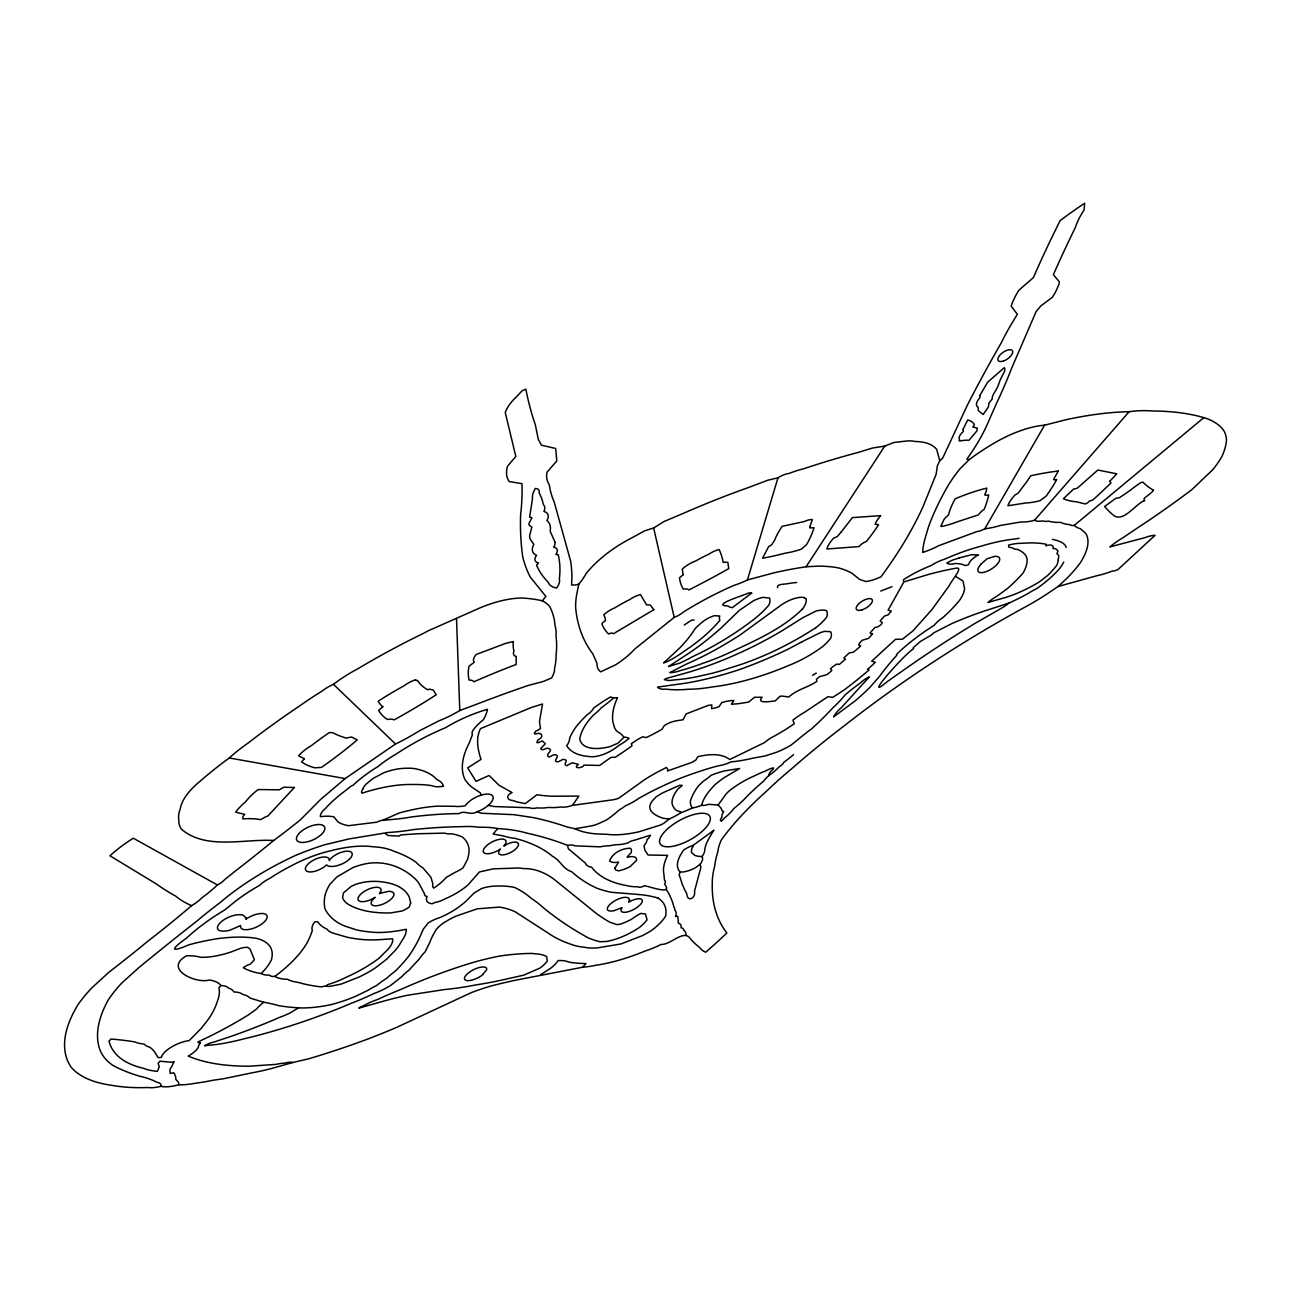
<?xml version="1.0" encoding="UTF-8"?>
<svg xmlns="http://www.w3.org/2000/svg" width="1291" height="1291" viewBox="0 0 1291 1291"><rect width="100%" height="100%" fill="white"/><g stroke="black" fill="none" stroke-linecap="round" stroke-linejoin="round"><path stroke-width="1.5" d="M903.41 580.772L903.571 579.627A64.066 26.465 -32 0 1 924.017 568.556L931.408 565.361A25.772 10.748 -32.3 0 1 944.738 559.148A134.28 54.077 -31.9 0 1 981.547 546.045A148.142 59.305 -31.9 0 1 1013.871 539.105L1019.18 538.315M488.256 805.39L494.324 806.552L529.31 807.763A17.541 7.375 -27.7 0 0 537.298 807.859A48.057 20.301 -28 0 0 548.659 807.408A58.692 24.755 -28.2 0 0 560.988 806.972A20.107 8.375 -28 0 0 572.478 805.358L613.015 799.791A37.149 15.363 -28.6 0 0 618.486 798.371L644.693 779.586A87.901 34.97 -28.9 0 1 656.909 772.373L666.43 767.467L667.754 769.307A11.877 4.857 -28.9 0 1 667.447 770.953L691.992 762.368L695.946 759.931A21.043 8.553 -29.4 0 1 698.011 756.623C708.339 754.331 720.765 752.766 729.786 759.495L764.466 742.615L768 739.824A18.623 7.423 -30 0 1 774.778 735.886L782.265 731.545A96.18 39.876 -30.1 0 0 791.916 725.348L794.272 723.735L792.916 720.055L796.16 717.667A48.784 19.3 -30.4 0 1 804.809 712.083L827.934 696.688L832.743 697.366L844.136 689.943A208.303 89.934 -30.5 0 0 856.917 680.099L869.085 669.964L867.52 669.206A35.083 14.33 -31.1 0 0 870.683 666.656L875.33 662.283L871.651 661.25L895.518 639.319L902.393 639.239L912.753 631.073L931.763 609.804L949.498 585.339C950.111 582.144 964.667 566.233 955.969 568.218A238.399 93.791 -30.7 0 0 928.987 574.285L903.845 581.951L888.063 610.272L891.339 611.079L887.934 615.065A7.181 2.969 -31.6 0 0 884.367 616.194L880.252 620.697A6.955 2.889 -31.6 0 0 881.156 621.842C885.061 622.359 877.154 628.314 875.072 627.313L870.134 632.864A6.923 2.856 -31.5 0 0 870.957 633.623L872.522 633.784L868.714 638.351L862.517 640.158L860.419 641.982L858.563 644.919L860.758 645.968L853.851 651.874A10.506 4.341 -31.2 0 1 851.463 652.584L849.349 652.843L843.911 657.861A6.229 2.566 -31.1 0 0 845.476 659.072L839.392 664.381L836.584 664.139L832.469 666.947L830.5 668.819L831.856 670.481L829.742 672.417A14.976 6.165 -30.8 0 1 826.434 674.822L819.575 676.613L816.445 679.292L816.864 681.374C808.037 687.522 797.79 688.942 788.753 697.011L782.023 696.075A11.264 4.631 -30.2 0 0 779.877 696.43M481.091 795.175L480.397 792.932L471.489 786.865A169.718 74.797 -28.8 0 1 465.002 779.554A130.246 57.207 -28.4 0 1 462.323 767.596L462.372 765.369A130.246 57.207 -28.4 0 1 464.76 753.428L465.664 750.878A130.246 57.207 -28.4 0 1 469.262 742.954L472.425 734.692A13.152 5.939 -27.3 0 1 473.975 728.915A52.076 23.303 -27.6 0 1 478.267 724.267L479.461 723.121A52.076 23.303 -27.6 0 1 483.318 719.7A60.161 27.644 -26.8 0 0 487.482 709.292C472.877 713.584 458.483 719.845 445.573 727.688A128.422 56.175 -26.8 0 0 395.756 754.364A60.596 27.079 -26.4 0 0 378.037 766.531A79.413 35.164 -26.3 0 0 353.04 785.267A8.892 4.002 -25.7 0 0 350.845 786.316L343.309 792.271A87.481 38.44 -26.1 0 0 325.397 808.521A15.928 7.101 -25.4 0 0 320.394 816.719L322.33 816.461A38.472 16.961 -25.1 0 1 333.901 816.929L337.903 821.834A64.534 28.789 -26.1 0 0 348.538 825.691L377.069 822.141A6.745 2.937 -25.9 0 1 382.604 820.334L399.161 813.023A66.309 28.321 -26 0 1 406.165 811.168L408.876 810.57A113.334 47.638 -25.9 0 1 438.198 806.133L454.771 806.31A30.758 13.346 -27 0 0 465.26 805.729A16.057 6.875 -27 0 1 483.124 794.627A16.057 6.875 -27 0 1 492.872 799.452A16.057 6.875 -27 0 1 477.234 811.652C471.005 816.106 464.26 809.812 459.096 813.604A340.162 133.247 -24.6 0 0 411.619 816.945A142.381 64.566 -27 0 1 394.191 819.285L382.604 820.334M892.016 586.679L880.72 591.052M747.424 579.949L777.957 477.799A16.396 7.762 -31.9 0 1 789.204 473.41A62.065 28.951 -31.7 0 1 803.228 468.907A510.155 207.06 -29.4 0 1 858.628 452.318L872.377 448.058L884.755 446.089L893.969 442.458L905.265 441.183A41.264 18.849 -32.9 0 1 915.206 441.506A77.605 35.164 -32.5 0 1 936.685 449.397L939.767 460.726L937.314 466.051L936.169 474.184L922.984 506.798A475.653 230.669 -28.3 0 1 880.995 576.77A32.485 14.04 -32 0 1 866.051 581.515L859.709 579.514L852.205 573.43A170.138 73.151 -29.9 0 0 838.295 567.879A180.191 77.137 -29.9 0 0 818.51 566.136L806.1 566.765A314.197 129.455 -29 0 0 774.051 572.801L747.424 579.949A48.816 22.463 -30.9 0 1 734.046 585.372A167.975 72.006 -30.1 0 0 707.823 597.943A188.744 80.332 -30.1 0 0 683.81 611.756A15.218 6.955 -29.9 0 1 674.209 617.372L634.656 649.131A51.721 23.722 -28.9 0 1 615.613 664.8L600.686 671.82A40.473 18.3 -29.3 0 1 597.071 663.574L592.876 653.924A392.174 178.949 -33.3 0 1 575.705 608.255A175.77 82.091 -31 0 1 576.835 593.812L578.771 584.21A71.731 35.212 -28.5 0 0 586.211 573.414A77.783 36.826 -29.8 0 1 632.348 537.589L644.693 530.811L653.649 527.987L664.01 521.532L683.988 513.076A455.239 189.051 -29.3 0 1 749.103 487.288L767.742 480.252L777.957 477.799M273.627 840.506C244.87 838.634 205.689 850.301 181.386 829.129A68.181 31.436 -24.3 0 1 178.771 819.333A58.402 26.998 -24.2 0 1 180.175 809.247A63.356 29.386 -24.3 0 1 199.798 781.507A244.628 108.315 -25.7 0 1 229.249 757.978A113.576 52.528 -25.1 0 1 248.873 742.486A440.828 185.258 -27.1 0 1 299.673 705.919A189.438 86.513 -26.2 0 1 321.459 691.476A29.854 14.395 -25.7 0 1 333.433 684.311A86.126 40.86 -26.2 0 1 357.785 668.819A366.563 158.26 -27.1 0 1 423.997 633.106A30.936 15.024 -27.1 0 1 433.389 628.523L480.107 607.835A75.83 36.213 -27.7 0 1 521.516 597.991A171.687 80.236 -26.8 0 1 542.301 600.799A85.416 40.779 -27.6 0 1 549.563 606.35A195.183 93.13 -26.2 0 1 555.001 625.409A105.83 50.123 -27.3 0 1 556.001 636.285A259.217 122.5 -25.4 0 1 556.082 654.973A170.864 79.945 -26.4 0 1 554.565 668.399A37.358 17.203 -27.9 0 1 551.547 677.969L543.221 681.487L528.116 685.489A582.806 219.599 -26.5 0 0 478.348 703.579L459.774 710.534A66.567 31.387 -26.9 0 1 438.795 720.911L419.527 730.754A125.179 60.08 -26.1 0 1 395.514 744.003L345.149 778.57L320.329 799.726L300.561 819.656A471.893 237.286 -21.1 0 1 273.627 840.506A1393.263 781.442 -10.5 0 1 236.447 870.166L224.812 879.494A15.202 6.665 -24 0 1 217.388 884.964A99.617 44.362 -23.2 0 1 201.912 897.794A28.967 12.636 -23.6 0 1 191.552 905.669A937.218 473.587 -14.9 0 1 147.997 941.058A1750.612 898.73 -6.9 0 1 109.025 972.139L91.758 987.954A174.382 70.376 -24.2 0 0 78.315 1004.156A231.024 92.952 -24.8 0 0 70.924 1066.915A194.763 78.331 -24.4 0 0 111.542 1085.279A217.162 87.61 -24.6 0 0 142.962 1087.651L147.916 1087.538A28.192 10.748 -23.7 0 0 160.891 1086.344A31.032 11.813 -23.9 0 0 178.787 1084.73L178.578 1082.391L175.802 1079.324A64.776 24.481 -23.2 0 0 173.656 1072.773L170.122 1073.466L169.896 1069.561A24.126 9.198 -23.9 0 1 171.477 1067.06L174.124 1061.589A6.084 2.34 -23.7 0 1 171.929 1062.267L160.019 1061.218L158.115 1063.268L159.277 1066.882L157.421 1071.352A93.388 36.632 -24.1 0 1 143.753 1068.367A181.66 72.909 -24.7 0 1 109.025 1041.192L110.961 1039.029A405.39 144.495 -21.1 0 1 134.926 1041.934A57.982 23.141 -23.7 0 0 144.108 1044.064A41.022 16.202 -23.8 0 0 149.853 1047.227A130.762 50.107 -22.5 0 1 156.243 1054.586L157.857 1057.361A5.551 2.146 -23.6 0 0 159.164 1057.603L161.423 1057.313A20.366 7.875 -23.8 0 1 189.18 1040.594L201.525 1028.072L208.787 1018.696A152.935 61.242 -22.7 0 0 217.34 1001.364A99.859 40.021 -23.2 0 0 218.937 987.712L220.955 985.533A24.481 9.812 -24 0 1 228.41 988.083A33.05 13.184 -24 0 1 233.816 991.988A28.822 11.441 -24.1 0 1 242.514 994.344A51.769 20.382 -24 0 1 250.147 998.104L263.703 1002.252A265.091 97.922 -22.9 0 1 278.969 1005.721A325.058 136.136 -27.2 0 0 298.528 1007.851A108.589 43.232 -25.6 0 0 331.077 1004.624A77.444 30.548 -25.5 0 0 355.961 996.152L368.677 989.939A19.075 7.294 -25.7 0 1 376.504 985.598A57.627 21.834 -26 0 1 387.01 978.013A41.167 15.734 -26.1 0 1 394.675 971.655A140.09 55.9 -24.9 0 0 409.263 955.437A256.021 103.361 -23.9 0 0 419.059 938.767L423.351 929.133L428.192 922.936A19.3 7.633 -26.3 0 1 439.811 917.594A41.699 16.831 -26.4 0 0 456.401 908.703A49.607 20.075 -26.4 0 0 465.809 901.36L474.12 893.001L481.672 888.498A28.305 11.248 -26.8 0 1 491.387 886.368A106.911 41.586 -26.3 0 1 514.657 887.482A310.163 117.449 -24.6 0 1 531.15 898.31A426.837 157.631 -23.9 0 1 542.688 907.153A2052.432 728.237 -42.1 0 0 588.567 938.024A238.835 90.564 -29.7 0 0 600.137 941.752L606.576 941.462A37.713 13.927 -28 0 0 640.126 926.954A34.776 12.813 -28 0 0 647.065 919.805L645.468 913.996L640.788 913.415A27.111 9.908 -28.2 0 0 631.347 919.402A34.357 12.829 -28.1 0 1 620.81 924.001L619.68 924.243A16.283 6.035 -28.1 0 1 616.84 924.582L609.917 922.258A668.577 256.522 -33.7 0 1 591.714 909.735L555.792 880.672C546.658 873.265 535.281 868.246 523.371 868.601A43.781 17.428 -26.9 0 0 513.398 868.214L493.404 868.827L479.364 871.99L468.068 884.868A38.327 15.653 -26.5 0 1 445.282 898.746A15.492 6.277 -26.4 0 1 434.647 902.603L432.211 903.732A21.834 8.843 -26.5 0 1 427.143 896.374A9.44 3.841 -26.4 0 1 424.529 893.905L419.478 884.303A128.567 52.463 -25 0 0 413.733 877.622C400.275 865.277 380.635 859.758 362.836 864.454A36.309 15.266 -25.6 0 0 352.943 867.568L336.806 876.976L329.883 884.351A83.044 34.712 -26.1 0 0 324.832 896.228A143.591 59.822 -26.7 0 0 324.961 908.735A169.04 70.827 -26.9 0 0 344.729 926.067L356.703 929.94A213.386 90.16 -27.3 0 0 376.084 932.441A108.46 44.765 -26.5 0 0 406.181 929.262A46.605 18.59 -25.6 0 1 402.453 939.913L399.597 944.625A84.528 33.792 -25.2 0 1 394.965 950.709L386.542 959.261L375.907 967.508A50.026 19.833 -25.5 0 1 358.979 977.061L341.292 984.049L330.141 986.356A21.318 8.375 -25.4 0 1 326.139 986.13A13.41 5.229 -25.1 0 0 321.233 986.889A271.142 112.769 -27.2 0 1 298.043 982.354A69.988 28.144 -25.4 0 1 287.554 979.304A52.205 21.059 -25.1 0 1 274.822 976.416A11.909 4.777 -24.7 0 1 269.625 975.157A28.805 11.651 -24.8 0 1 261.137 973.543A123.629 51.253 -25.4 0 1 243.321 967.75A9.102 3.695 -24.4 0 1 250.357 964.135L254.424 959.729L249.986 948.966L247.549 947.239L244.564 947.481A16.654 6.842 -24.3 0 0 240.61 948.32L230.928 952.016A57.062 24.045 -24.2 0 1 215.565 956.034A63.291 26.724 -24.3 0 1 200.686 957.309A58.886 24.109 -23.4 0 0 186.566 955.792C163.021 968.766 195.619 983.984 209.352 980.014A54.287 21.786 -23.6 0 1 220.955 985.533M567.54 845.395L568.314 848.687L585.452 863.179A29.935 11.78 -28.2 0 0 591.536 867.149A227.926 89.676 -30 0 0 626.555 885.561A76.863 29.532 -28.8 0 0 637.98 886.756A6.568 2.485 -28.3 0 0 643.822 886.11C643.208 883.706 674.725 897.148 664.591 884.174A12.152 4.551 -28.4 0 0 664.494 880.284L663.881 874.104A105.313 39.601 -29.4 0 1 667.576 855.368L648.034 855.013L644.855 850.091L643.999 845.589A15.702 6.148 -28.3 0 0 646.952 839.731A11.926 4.68 -28.4 0 0 650.406 835.18L634.381 840.247A6.665 2.614 -28.3 0 0 627.781 842.991A35.745 14.217 -28.5 0 1 619.341 844.621A33.695 13.184 -28 0 0 609.998 845.702A45.782 17.896 -27.8 0 0 600.105 846.831L574.979 845.863A16.46 6.584 -27.7 0 0 567.54 845.395A685.505 245.468 -22.7 0 0 526.97 833.147A231.686 91.645 -25.5 0 0 497.761 828.564A111.478 45.572 -26.2 0 0 479.574 827.305A115.835 47.573 -26 0 0 460.79 826.692A446.589 168.217 -24.1 0 0 413.62 829.58A204.22 93.355 -27.4 0 1 388.075 832.501L348.893 838.956L324.993 844.685A138.105 57.482 -25.1 0 0 295.494 855.465A154.484 63.969 -25.2 0 0 220.035 902.651A287.377 114.157 -25.8 0 0 197.2 920.822A1292.178 382.071 -29.6 0 0 138.686 967.782L121.806 983A150.579 60.806 -24.3 0 0 108.041 1000.299A231.024 92.807 -25.1 0 0 99.73 1049.244A184.742 74.055 -24.6 0 0 113.463 1065.72A412.797 171.784 -26.6 0 0 140.429 1076.42A187.227 68.649 -22.3 0 1 153.548 1080.615L157.244 1082.391A16.735 6.326 -23.5 0 1 160.891 1086.344M1063.752 562.021L1063.671 562.182A55.126 22.044 -32.8 0 1 1059.491 568.702A59.16 23.722 -32.9 0 1 1036.318 588.874A22.334 8.714 -32.7 0 0 1028.33 593.344A107.847 43.959 -33.1 0 1 1008.804 603.107A20.946 8.327 -32.5 0 1 1001.574 608.174L975.205 623.279A431.42 147.158 -31.6 0 0 908.816 666.446L887.498 681.47C860.726 703.934 903.345 655.134 913.512 648.744L913.286 647.63L920.531 641.385L931.408 634.962A11.78 4.712 -31.9 0 1 934.119 632.655L951.935 623.537A189.406 71.425 -31.3 0 1 991.117 608.868L1008.804 603.107M572.478 805.358L578.852 796.095L551.854 796.224A308.597 137.814 -30.5 0 1 536.846 794.804L525.34 803.583L517.965 802.163A111.187 47.912 -28.5 0 1 513.06 800.533C506.524 800.323 505.701 795.175 512.107 792.577L499.004 785.218L489.095 775.471L476.056 781.362L467.681 767.887L481.027 759.382C477.767 749.764 475.524 737.984 480.559 728.608L531.117 707.565L542.527 704.015L539.46 721.685L540.542 728.511A8.036 3.566 -27.9 0 1 537.088 730.561L535.846 731.061C531.198 736.935 538.654 731.545 541.171 734.176A11.716 5.164 -27.8 0 1 541.139 737.79L537.589 740.372L536.927 742.664A5.471 2.404 -27.9 0 0 538.799 742.47L542.285 740.937L545.351 743.681L540.719 748.506A10.312 4.502 -28 0 0 542.64 749.813L547.271 748.167C556.066 749.861 543.333 754.557 549.159 757.091L553.758 754.735C562.876 754.783 550.402 762.061 558.325 761.771L562.892 759.415C570.654 759.431 561.52 764.53 566.975 765.741A7.94 3.373 -28.1 0 1 569.621 764.03L572.51 762.82L578.449 764.369C572.01 768.5 582.273 768.855 584 765.111L599.605 765.434L610.869 757.462A12.926 5.438 -28.4 0 1 613.112 757.236L615 757.414A148.449 65.922 -28.2 0 0 632.057 745.762L631.315 743.745L638.174 739.146L642.66 736.806L646.145 737.581L648.147 736.628A84.044 36.584 -29.1 0 0 654.15 733.611L662.025 729.27L664.3 725.639C670.562 721.379 675.919 720.846 681.938 719.942A2.969 1.243 -29.3 0 1 682.971 719.862L686.199 713.891L708.291 705.37L711.841 704.934L711.567 708.743L716.118 707.694L719.039 706.629L721.879 702.465L726.672 701.303A37.439 15.557 -29.6 0 1 732.497 700.561L733.837 700.513L731.464 704.192A107.944 46.153 -30.8 0 0 739.84 703.498L748.748 702.062L754.315 697.334L762.158 697.205C755.622 704.305 771.437 701.11 775.052 701.029L779.877 696.43M1044.58 425.175A79.413 34.163 -33.6 0 0 989.664 445.798A115.69 49.155 -33.5 0 0 969.202 459.628L959.762 469.069A123.21 52.366 -34 0 0 953.823 476.879L952.032 479.461A123.21 52.366 -34 0 0 945.835 489.547A354.186 141.397 -35.3 0 0 928.536 526.776L924.824 539.348A156.969 65.341 -33.8 0 0 922.71 552.435A51.979 22.463 -32.8 0 0 938.654 545.706L976.997 531.553A13.814 5.826 -33.1 0 0 984.791 528.81L1044.58 425.175L1066.963 419.494A350.474 140.412 -31.8 0 1 1129.125 411.7A149.966 61.548 -33.6 0 1 1151.814 410.99A412.055 162.279 -31.4 0 1 1203.858 417.639A181.87 72.764 -33.5 0 1 1221.06 427.337A103.296 41.167 -34.2 0 1 1226.45 440.328A110.332 44.104 -34.2 0 1 1222.077 456.143A72.974 28.935 -34.5 0 1 1212.491 469.989L1191.996 489.515A455.594 205.834 -35.1 0 1 1136.193 528.81L1123.057 537.653A40.731 15.621 -33.6 0 0 1109.873 546.916L1144.827 537.685A27.837 10.618 -33.7 0 1 1155.058 535.297L1118.119 569.428A8.23 3.147 -33.5 0 1 1112.535 570.977A70.376 27.385 -33.8 0 1 1096.93 575.705L1058.136 586.485L1045.242 595.151A137.959 56.32 -33.1 0 1 1027.426 605.802A452.415 151.838 -31.5 0 0 844.992 725.219A408.472 138.992 -31.3 0 0 792.496 768.032A227.49 81.898 -30.7 0 0 765.789 791.883A216.097 77.847 -30.5 0 0 721.314 839.973A110.961 41.231 -30 0 0 717.828 851.866A254.311 92.032 -31 0 0 714.665 866.293A262.444 94.162 -31 0 0 712.277 883.464A546.803 189.18 -33.1 0 0 726.865 932.973A371.84 142.898 -26.7 0 1 705.709 952.209A78.977 27.579 -29.2 0 1 699.964 947.82A487.03 172.042 -32.4 0 1 690.507 938.864C683.988 928.503 670.562 945.27 661.137 944.383A39.004 14.088 -28.3 0 1 645.242 950.967A114.754 42.571 -28.3 0 1 596.232 965.184A86.836 32.049 -28.1 0 1 582.58 967.249L515.561 980.208A302.804 101.376 -25.8 0 0 491.629 985.84A107.815 38.391 -26.4 0 0 471.28 992.634L396.418 1027.491A370.759 155.566 -25.8 0 1 365.724 1039.82A452.576 195.296 -26 0 1 308.694 1058.798L292.831 1062.509A14.782 5.454 -24.8 0 0 284.246 1063.219A24.626 9.085 -24.7 0 0 276.129 1064.365L249.792 1066.172A284.262 114.867 -26.2 0 1 188.26 1056.086A20.366 7.875 -23.8 0 0 198.491 1046.904A16.589 6.407 -24.1 0 1 200.476 1042.725A5.035 1.953 -24 0 1 197.959 1041.918A199.427 82.656 -23.4 0 0 249.115 1014.419L256.683 1008.9A33.001 12.862 -24.8 0 1 263.703 1002.252M680.196 871.958L679.131 874.83L680.454 878.445A458.515 166.813 -32.5 0 0 686.78 893.695C687.199 902.829 696.075 898.246 694.526 891.145L700.916 867.31L700.174 864.163A21.495 8.101 -28.7 0 0 701.965 856.578A25.917 9.812 -28.7 0 0 704.692 849.43L706.112 844.104A167.588 61.887 -30.3 0 1 713.939 830.178L693.154 845.363A13.023 4.954 -28.8 0 0 683.697 850.075A61.403 23.125 -29.2 0 0 680.196 871.958A17.864 6.729 -28.8 0 0 694.542 868.197A19.946 7.52 -28.8 0 0 700.174 864.163M806.1 566.765L884.755 446.089M477.234 811.652L481.043 813.217L514.351 814.702L534.377 817.8A678.63 245.58 -22.8 0 1 566.894 826.95L575.06 828.757A142.058 58.563 -29.2 0 0 595.813 833.857L607.319 834.357A99.197 40.311 -29 0 0 639.11 831.743L660.298 825.094A12.652 5.003 -28.7 0 0 663.606 823.384L669.706 818.704A23.851 9.473 -28.8 0 0 680.664 812.781A40.731 16.25 -29 0 0 692.283 807.956A25.029 9.908 -29.2 0 0 701.642 805.326A13.426 5.277 -29.2 0 0 708.678 804.325L718.119 805.003L726.075 794.046A35.147 13.636 -29.6 0 1 728.802 791.254A45.201 17.461 -29.5 0 1 755.429 775.423A35.47 13.749 -29.6 0 1 765.095 771.211A15.589 6.068 -29.8 0 1 773.357 767.822L773.374 768.952A12.039 4.696 -29.9 0 0 768.823 775.568A23.658 9.15 -29.9 0 0 763.594 781.136A139.848 52.027 -30.2 0 0 745.569 797.87A54.98 21.608 -29.2 0 1 733.933 808.456A34.696 13.491 -29.1 0 1 725.235 817.364L721.443 820.995M1058.136 586.485L1067.544 577.69A94.63 38.036 -32.8 0 0 1080.034 563.183A82.382 32.937 -32.8 0 0 1085.666 533.344L1080.551 528.745A59.015 23.69 -34.1 0 1 1074.241 525.389A11.151 4.502 -33.7 0 1 1070.255 524.727A88.433 35.97 -34.4 0 1 1060.46 522.355A80.752 33.146 -34.3 0 1 1048.808 521.177A26.046 10.699 -33.7 0 1 1042.644 520.902A24.642 10.15 -33.6 0 1 1034.494 520.289A46.202 19.236 -33.7 0 1 1021.133 521.935L1000.525 525.437A83.85 35.761 -33.8 0 1 984.791 528.81M542.301 600.799L545.915 596.474L530.294 577.093A343.551 167.346 -33 0 1 522.742 556.824A745.536 341.227 -37 0 1 520.58 515.351A656.28 347.521 -19.8 0 0 521.967 483.641L509.267 481.591A49.671 26.11 -29.6 0 1 507.557 466.164L515.819 456.465L505.249 412.474L506.056 410.506A38.617 20.963 -29.8 0 1 516.529 396.74L521.645 391.27A7.052 3.873 -29.8 0 1 523.517 390.076L525.84 389.124A925.437 446.944 -40.9 0 0 535.41 425.062L538.234 439.198L541.429 445.169L555.711 448.493L556.792 460.887L546.932 472.312A52.043 26.933 -30.1 0 0 549.256 484.641A233.526 118.175 -32.5 0 0 554.226 502.102L570.509 560.665A350.523 173.284 -24.6 0 1 571.865 578.788L571.59 585.017A18.252 8.843 -29.2 0 0 578.771 584.21M1034.494 520.289L1129.125 411.7M582.58 967.249L585.904 963.57A236.769 89.902 -29.3 0 1 568.702 962.102A44.959 16.315 -27.1 0 0 557.97 960.601A21.35 7.859 -27.2 0 1 549.998 968.718L540.639 974.608M497.761 828.564L493.114 834.018L504.087 836.084A106.782 44.991 -28.2 0 0 514.98 838.359A327.317 126.808 -24.7 0 1 552.451 856.256C560.423 860.193 562.537 868.811 571.816 871.796A484.448 193.311 -32.3 0 0 596.458 888.03A291.976 115.803 -30.5 0 0 611.272 892.275L638.755 894.518M623.876 737.258A77.573 33.033 -27.9 0 0 617.631 731.755A50.075 21.576 -29.2 0 1 614.322 726.994L612.999 722.363A120.999 52.076 -30 0 1 617.485 697.624A18.784 8.311 -29 0 1 610.546 696.898A97.245 41.49 -28.9 0 0 593.618 708.033A13.717 6.068 -28.4 0 1 587.018 714.891A90.66 38.811 -29 0 0 575.286 727.85A93.307 40.005 -29.1 0 0 569.589 738.291A25.675 11.183 -27.9 0 1 566.717 745.714A87.175 37.826 -29.1 0 0 580.208 755.009L581.951 755.461A87.175 37.826 -29.1 0 0 589.713 756.558A23.367 10.005 -28.5 0 0 618.744 745.472A26.95 11.554 -28.6 0 0 629.04 738.355L628.039 737.839A19.236 8.166 -28.6 0 0 623.876 737.258L618.163 743.067L610.046 746.618A48.8 21.108 -28.8 0 1 579.788 738.839A69.94 30.096 -29 0 1 585.598 724.832A62.307 26.853 -28.9 0 1 593.392 715.117A33.098 14.685 -28.4 0 0 601.267 707.791A97.454 44.249 -28.3 0 0 613.822 697.769M694.203 620.1L692.089 619.97A44.717 19.849 -30 0 0 684.327 625.005L684.278 625.038M326.139 986.13L327.801 984.565A45.976 18.268 -25.3 0 0 346.698 977.029A70.892 28.434 -25.3 0 0 379.328 957.97L384.702 952.532A31.597 12.555 -25.6 0 0 392.609 938.799L382.12 939.509A149.756 62.242 -26.7 0 1 364.175 939.67A213.402 89.918 -27.2 0 1 346.972 937.169L332.836 933.054A46.395 19.058 -25.7 0 1 327.059 929.181A96.841 40.247 -26.1 0 1 317.683 921.758L314.697 921.855A27.176 11.167 -25.3 0 0 312.341 930.343A171.251 70.892 -23.4 0 1 306.984 942.898A108.299 44.604 -24 0 1 274.822 976.416M793.497 754.686L793.255 754.896A122.58 49.978 -29.6 0 1 783.669 762.481A6.471 2.534 -29.9 0 1 779.312 766.66A32.243 12.716 -29.7 0 1 768.823 775.568M1074.241 525.389L1203.858 417.639M298.528 1007.851L289.846 1013.048A41.134 16.137 -24.8 0 1 282.1 1016.42L279.873 1017.243A289.733 123.678 -24.3 0 1 226.829 1037.786L213.741 1042.127A11.797 4.535 -24.1 0 0 204.575 1045.758L217.776 1044.306A142.058 57.224 -24.7 0 0 243.111 1039.061A325.59 139.38 -25.3 0 0 351.539 1003.204A134.603 53.932 -25.5 0 0 374.035 993.521A35.18 13.62 -25.7 0 0 390.866 985.259L402.017 976.464A28.983 11.07 -26.2 0 1 408.698 970.412L419.236 959.052A39.069 15.056 -26.5 0 1 425.207 951.774L429.806 942.398A133.651 51.624 -27.4 0 1 436.439 929.246A28.58 11.216 -26.6 0 1 443.297 923.065L449.736 919.24A35.777 13.991 -26.5 0 1 455.965 916.174L477.17 908.832L499.456 907.089A156.405 59.515 -25.8 0 1 515.093 911.753L548.53 933.312A375.52 145.286 -30.7 0 0 570.606 944.157A134.103 50.51 -28.6 0 0 584.161 947.207A79.655 29.645 -28.2 0 0 597.362 947.901L620.987 943.947L642.482 935.604A40.037 14.701 -28.1 0 0 651.455 930.488A40.037 14.685 -28.1 0 0 665.623 916.061A108.767 39.94 -27.5 0 0 658.087 898.133M939.767 460.726L940.655 460.032A9.634 4.341 -33.3 0 0 942.737 457.982L967.249 405.406A1467.673 460.871 -39.9 0 1 1001.332 342.696A290.362 124.937 -36.8 0 1 1010.772 325.122L1017.356 314.31L1011.176 306.112A82.14 38.101 -36.1 0 1 1018.857 290.249L1033.413 277.565A1317.014 445.105 -41.2 0 1 1060.105 220.696A188.115 85.384 -36.2 0 1 1084.682 203.268L1084.117 209.836A79.09 37.036 -37.3 0 0 1075.242 227.732A1345.884 448.219 -41.3 0 0 1053.375 274.725L1059.298 281.728A16.008 7.52 -35.8 0 1 1058.023 286.295A55.916 26.53 -35.5 0 1 1052.197 297.463L1040.788 305.951L1036.124 311.567L1011.66 368.193A849.849 460.419 -25.5 0 1 995.91 404.68L986.937 425.11A205.963 96.986 -32.3 0 1 968.557 456.691L966.798 459.16L969.202 459.628M816.267 673.095L812.491 675.322M575.06 828.757L592.311 825.74A30.338 12.377 -28.2 0 0 597.927 823.9L606.286 820.108A58.047 23.9 -28 0 0 619.196 809.909A13.62 5.535 -28.4 0 0 625.054 806.02A32.646 13.378 -28.5 0 0 638.835 798.338L648.824 792.835A165.216 63.178 -28.6 0 1 680.89 778.053A200.573 75.862 -28.5 0 1 711.083 767.774L718.732 765.708A23.561 9.521 -29.6 0 0 731.077 761.868A129.278 53.318 -30.5 0 0 752.927 758.156L765.095 755.961L776.456 752.282A48.542 19.51 -30.1 0 0 782.394 749.732L786.639 747.602A40.392 16.186 -30.1 0 0 791.383 744.875L804.842 733.917A7.94 3.147 -30.3 0 0 807.295 731.965L811.119 729.286A211.805 89.725 -29.4 0 0 832.824 707.871A73.248 29.887 -30.4 0 0 844.895 695.091A103.038 39.843 -31.1 0 1 860.694 682.713A12.587 5.035 -31.1 0 1 869.279 676.936L841.442 707.581A23.916 9.424 -30.8 0 0 833.647 716.876L854.836 701.126A124.436 51.43 -30.5 0 0 870.086 687.135L879.542 676.306A194.828 73.797 -32.3 0 1 896.842 655.199L896.47 654.392A100.069 38.972 -31.8 0 1 934.151 625.36A18.897 7.585 -32 0 1 942.882 617.582A92.71 38.617 -31.8 0 0 959.536 600.363A45.33 18.59 -32 0 0 964.587 588.567L962.989 580.998L955.647 576.464M292.831 1062.509L272.127 1068.335A143.495 55.916 -25 0 1 252.213 1072.789L222.213 1079.002A99.052 35.906 -23.9 0 0 204.849 1081.874L188.873 1084.262A47.848 18.252 -24.1 0 1 178.787 1084.73M796.692 582.531L796.386 582.548A63.178 27.595 -30.6 0 0 787.316 583.742C784.783 584.323 775.649 583.984 777.666 587.631M701.965 856.578L698.173 856.272A47.105 17.896 -29.2 0 1 694.671 855.255L691.33 852.35L691.847 848.3A13.2 5.019 -28.9 0 1 693.202 846.412L693.154 845.363M229.249 757.978L345.149 778.57M1052.375 539.364L1053.537 539.59A118.917 47.477 -32.2 0 1 1061.831 542.494A55.126 22.044 -32.8 0 1 1065.93 546.658L1066.205 547.384M217.388 884.964L133.263 838.182A99.746 44.572 -23.6 0 0 109.961 855.804L156.098 883.786A692.589 330.803 -31 0 0 175.899 896.261A212.063 95.308 -25.7 0 0 191.552 905.669M333.433 684.311L395.514 744.003M718.119 805.003L721.346 808.44A20.462 7.94 -29.4 0 0 723.67 811.587A23.706 9.118 -29.4 0 0 721.863 817.51A6.1 2.34 -29.2 0 0 721.443 820.995M385.428 833.696L387.994 835.503L398.984 836.084L401.001 834.89L417.897 833.744L444.604 833.147A29.338 12.507 -26.9 0 0 451.818 833.825A111.316 46.008 -25.8 0 1 462.226 836.907A97.68 40.634 -25.8 0 1 469.101 849.704A123.016 51.285 -25.6 0 1 467.423 859.58L463.082 867.81A16.38 6.762 -26.6 0 1 455.836 871.958L446.17 877.46A37.407 15.444 -26.2 0 1 433.808 888.095A16.428 6.713 -26.5 0 1 432.937 884.045L430.904 877.235L422.98 867.939A135.781 57.417 -27.6 0 1 416.138 862.323A279.792 112.817 -23.7 0 0 394.078 851.318A107.411 44.895 -25.1 0 0 373.164 846.783A90.967 38.262 -25.1 0 0 332.061 850.446A73.345 31.049 -25.1 0 0 291.25 865.858A98.632 41.393 -25.1 0 0 269.577 878.509A19.397 8.327 -24.7 0 0 259.636 885.352A97.035 40.554 -24.9 0 0 234.897 901.699L224.618 910.026A123.855 50.93 -24.7 0 0 186.566 938.057C171.17 949.127 169.153 953.242 189.148 944.722A146.351 58.482 -23.6 0 1 218.244 938.557A136.394 54.722 -23.6 0 1 256.054 938.25A79.606 32.436 -23.9 0 1 271.288 960.149A67.552 27.579 -24 0 1 261.137 973.543M653.649 527.987L674.209 617.372M680.664 812.781L680.567 811.684A35.406 14.04 -29.2 0 1 673.805 807.424A46.315 18.397 -29.3 0 1 678.162 788.736A11.926 4.809 -28.9 0 0 682.164 785.331L679.712 785.283L662.364 792.997L656.054 796.886L652.423 800.807A23.286 9.311 -28.9 0 0 650.599 803.841C646.872 811.49 656.635 816.009 662.348 818.01A42.425 16.864 -29.1 0 0 669.706 818.704M456.514 618.534L459.774 710.534M685.989 934.732A36.1 12.845 -28.2 0 0 683.762 930.182A17.09 6.1 -28.3 0 0 681.019 927.713A21.382 7.665 -28.3 0 0 678.42 923.243L677.775 916.368L675.58 916.432A32.097 11.684 -28.2 0 0 674.806 910.155A27.143 9.908 -28.2 0 0 673.934 907.234A399.694 145.625 -25.1 0 0 666.269 889.531M692.283 807.956A61.419 24.174 -29.6 0 1 690.362 801.275A78.622 30.79 -29.7 0 1 698.399 785.929L703.385 781.136A25.949 10.473 -29.2 0 0 711.276 775.149L716.763 773.196A73.652 28.773 -29.1 0 1 724.493 770.905L739.614 768.5L724.283 777.585A45.556 17.816 -29.5 0 0 715.521 784.218A59.483 23.19 -29.6 0 0 701.642 805.326M638.738 894.518A207.238 74.62 -26.8 0 1 658.12 898.133M516.174 656.506L516.174 664.478A358.963 148.175 -27.2 0 0 473.91 681.793A12.135 5.68 -27.2 0 0 469.182 680.067A104.264 48.816 -28.6 0 1 469.004 666.221L474.233 662.267A13.846 6.568 -27.6 0 1 476.266 654.456L506.056 643.241L513.35 641.562A91.629 43.071 -29.1 0 0 513.947 651.051A13.007 6.116 -28.1 0 0 516.174 656.506M555.098 542.365L554.856 544.608A13.652 6.81 -28.9 0 1 553.678 547.126A12.313 6.116 -28.9 0 1 555.905 554.501L558.245 554.807A225.312 111.897 -26.1 0 1 559.358 578.884A21.818 10.618 -28.6 0 1 556.55 588.05A33.179 16.154 -29.2 0 1 548.013 581.951A210.207 103.248 -31.4 0 1 536.572 565.2L538.541 562.908A12.313 6.116 -28.9 0 1 536.54 555.243A21.705 10.844 -29 0 1 533.845 544.253L530.294 539.38A51.479 25.885 -29.5 0 1 529.6 535.765L531.86 527.115L529.262 525.243A10.941 5.567 -29 0 1 528.907 523.597L531.957 517.675L529.6 517.191L532.489 498.649A30.677 15.782 -29.5 0 1 535.329 488.45A9.908 5.132 -29.1 0 1 539.138 492.839A145.367 74.926 -27.1 0 1 543.301 504.539A16.654 8.521 -28.9 0 1 543.947 511.494A16.218 8.246 -28.9 0 1 546.932 520.515A36.955 18.671 -28.6 0 1 550.144 531.15L555.098 542.365M614.887 868.181L615.613 870.005L618.615 870.86A21.592 8.392 -28.3 0 0 630.202 866.568L636.528 860.339A15.879 6.148 -28.2 0 0 627.136 857.305A18.252 7.068 -28.4 0 1 631.218 852.738A26.869 10.506 -28.1 0 0 630.621 848.3C622.262 848.058 612.773 852.738 609.562 860.839A20.769 8.117 -28.3 0 0 618.615 862.098L614.887 868.181M1058.346 560.359L1056.974 565.038A63.905 25.739 -32.8 0 1 1047.598 575.512L1039.691 581.676A74.168 29.983 -33.1 0 1 1005.366 597.539L988.002 602.445A20.478 8.117 -32.5 0 1 996.749 596.361L1007.513 588.486A97.777 40.328 -32.5 0 0 1022.956 573.204A54.771 22.221 -32.5 0 0 1025.457 554.969A100.02 40.586 -32.1 0 0 1017.276 549.337A21.205 8.682 -33.2 0 1 1012.693 547.997L1008.723 547.061L1008.61 545.109A48.477 19.688 -32.7 0 1 1021.827 543.35A150.111 59.741 -31.9 0 1 1046.307 544.269L1045.807 545.803A12.329 4.954 -33.2 0 1 1053.036 548.562L1054.327 548.594A19.365 7.73 -33.1 0 1 1056.038 548.982L1057.926 550.902L1056.974 553.774A17.638 7.02 -33.1 0 1 1058.007 559.584A7.213 2.856 -33.1 0 1 1058.346 560.359M629.556 899.633L628.539 902.231A11.861 4.422 -28.1 0 1 642.337 900.569A11.861 4.422 -28.1 0 1 629.556 911.301A11.861 4.422 -28.1 0 1 622.084 907.638L613.693 910.784A15.895 5.971 -28.1 0 1 610.53 911.026L608.755 910.72A11.861 4.454 -28 0 1 611.014 903.458A11.861 4.454 -28 0 1 624.715 897.358L626.764 897.455A15.734 5.906 -28 0 1 628.733 898.213L629.556 899.633M809.812 526.986L809.764 527.922L814.008 527.745A120.854 56.207 -30.6 0 1 806.52 544.689L801.453 549.111A59.757 27.45 -31.9 0 1 786.074 552.984A257.28 124.775 -33.4 0 1 762.561 558.212L768.661 546.593L770.501 545.593A4.712 2.162 -31.3 0 0 771.84 544.512L774.584 540.332A84.673 38.197 -32.1 0 1 782.152 526.325L804.293 521.548A13.233 6.035 -31.7 0 1 812.329 519.547L809.812 526.986M962.973 429.467L963.441 431.404A10.134 4.551 -33.8 0 0 959.649 439.666L959.052 440.764L960.084 440.957A45.233 20.123 -33.3 0 1 969.057 440.199L976.851 430.92L977.319 428.112L972.785 426.998L974.398 424.9A36.019 16.283 -33.5 0 0 967.701 419.995L962.973 429.467M246.113 917.998L245.871 919.273A14.395 6.052 -24.5 0 1 266.236 914.69A14.395 6.052 -24.5 0 1 255.553 927.471A14.395 6.052 -24.5 0 1 240.626 925.55L229.911 930.23A20.333 8.601 -24.2 0 1 225.054 931.069L221.955 931.101A14.588 6.165 -24.2 0 1 219.502 923.485A14.588 6.165 -24.2 0 1 236.156 914.948L239.448 914.69A19.075 8.053 -24.2 0 1 243.111 915.141L246.113 917.998M410.667 902.893L409.247 907.008A16.767 6.842 -26 0 1 402.05 910.994L390.657 912.931A155.178 65.631 -26.9 0 1 347.408 903.748A61.79 25.836 -26 0 1 342.583 897.439L343.471 892.872L351.104 886.481A17.299 7.213 -25.6 0 1 355.574 884.448C366.805 880.397 379.409 880.575 390.834 883.56A114.399 46.476 -25 0 1 409.295 897.229L410.667 902.893M979.869 395.498L979.901 397.741A13.2 6.003 -34.3 0 0 976.448 404.696L976.529 405.229A13.2 6.003 -34.3 0 0 978.094 407.198L978.384 410.716L983.145 414.492L988.293 407.117A24.868 11.312 -34 0 0 988.745 403.308L992.166 399.097A17.945 8.117 -34.5 0 1 993.796 393.658A61.936 28.676 -34 0 0 999.799 380.91L1003.123 373.987A12.152 5.584 -34.6 0 0 1004.285 367.661L987.615 382.217L979.869 395.498M1109.921 481.091L1110.938 482.963A261.056 115.754 -33.5 0 1 1092.606 500.133L1089.362 501.069A4.018 1.63 -33.9 0 1 1085.311 503.958L1076.339 501.763A107.492 44.314 -34.8 0 1 1063.429 498.681L1073.709 488.966A6.907 2.856 -34 0 0 1077.436 488.03L1097.866 470.037L1116.828 473.813L1109.921 481.091M941.397 525.066L940.978 526.534A59.676 25.965 -33.3 0 0 957.293 521.806L978.497 514.867A11.07 4.696 -33.2 0 1 984.178 509.332A169.218 74.765 -31.8 0 0 988.728 494.953A12.652 5.438 -33.5 0 1 984.694 494.873A38.488 16.686 -33 0 0 986.792 488.111A123.629 51.753 -32.4 0 0 955.162 498.81A106.895 45.169 -33.8 0 0 948.498 514.931L945.851 517.336A13.556 5.826 -32.9 0 0 943.979 519.531L941.397 525.066M483.028 974.124L482.85 974.624A12.248 4.599 -26.6 0 1 465.486 980.143A12.248 4.599 -26.6 0 1 473.765 969.589A12.248 4.599 -26.6 0 1 486.675 969.735L483.028 974.124M363.094 788.446L362.658 789.608A7.552 3.389 -25.9 0 0 362.045 793.174A105.2 45.475 -25.6 0 1 412.942 784.508A140.832 60.209 -25.4 0 1 431.065 785.557L436.439 786.848L443.442 786.38A41.958 18.429 -26.2 0 0 436.874 779.635A111.752 48.977 -25.5 0 0 413.733 768.468A70.908 31.307 -25.8 0 0 398.967 768.774A44.782 19.93 -26 0 0 383.879 772.696L373.228 778.376L366.386 783.831A19.639 8.811 -26 0 0 363.691 787.284L363.094 788.446M663.768 662.783L666.204 662.057A45.96 20.656 -29.6 0 0 683.746 651.519A93.775 42.893 -29.6 0 0 718.119 622.407L719.894 620.342A21.608 9.618 -30.5 0 1 719.732 616.001L714.343 615.694A17.299 7.714 -30.1 0 0 701.481 622.698L699.141 624.892A17.009 7.568 -30.1 0 0 694.574 629.411L692.896 632.09A105.539 48.396 -29.1 0 1 688.474 638.061L686.86 640.046A105.539 48.396 -29.1 0 1 679.728 647.985L663.768 662.783M1058.313 471.054L1053.617 479.413A5.777 2.421 -33.9 0 0 1056.764 479.542A154.726 67.422 -32.8 0 1 1046.113 496.115L1040.126 500.634A63.065 26.627 -34.1 0 1 1026.071 502.925L1007.9 505.749A29.709 12.442 -33.6 0 1 1015.146 494.84L1016.614 494.114A5.196 2.211 -33.6 0 0 1018.421 492.823L1022.585 487.207A105.91 46.363 -33.1 0 0 1030.734 475.766A247.388 99.488 -31.9 0 1 1058.313 471.054M841.006 532.215L837.714 536.104A4.761 2.13 -31.9 0 1 836.213 537.072L833.696 538.073A30.919 13.717 -32 0 0 826.853 548.998L859.112 546.561A7.568 3.324 -32 0 1 866.455 541.478A216.178 101.424 -30.7 0 0 878.606 524.727L875.104 524.194A29.273 12.91 -32.5 0 1 880.736 515.642L852.431 517.61L841.006 532.215M1153.46 490.257L1153.041 490.838A9.731 3.857 -34.2 0 1 1151.572 492.452L1144.246 498.326A11.49 4.535 -34.3 0 0 1144.73 500.666C1137.032 502.312 1124.493 521.919 1114.456 516.013A406.003 157.437 -37.4 0 1 1104.612 506.54L1115.795 498.31L1119.329 497.713A76.524 31.404 -34.3 0 0 1133.966 487.433L1140.05 483.076A5.374 2.146 -34.3 0 1 1141.696 482.366L1142.842 482.076A281.938 110.332 -36.8 0 0 1153.46 490.257M981.241 563.909L979.998 565.442A12.587 5.148 -32.7 0 0 987.421 571.155A12.587 5.148 -32.7 0 0 998.911 557.26L997.41 556.566A16.702 6.842 -32.7 0 0 994.522 556.389L987.05 558.809L981.241 563.909M668.625 666.479L679.937 663.058A62.275 27.982 -29.8 0 0 689.475 658.362L692.105 656.893A154.581 71.65 -30.2 0 0 752.282 620.616A62.226 27.934 -30.4 0 0 768.984 604.914A28.531 12.652 -30.5 0 0 769.501 597.975L762.691 597.378L759.528 598.282A23.416 10.344 -30.6 0 0 753.411 600.831L739.517 610.207L721.217 627.91A180.401 84.722 -29.4 0 1 698.689 646.323A151.257 70.359 -29.5 0 1 681.245 658.184L668.625 666.479M304.369 758.753L301.642 761.9A97.18 45.863 -26.2 0 0 314.843 767.822L321.524 767.37A314.262 159.293 -23.3 0 0 357.268 739.888L351.636 737.016L346.166 738.065A165.668 80.026 -27.4 0 1 332.755 732.707L329.366 732.578A158.18 70.989 -26.3 0 0 311.744 745.375A32.13 14.943 -25.4 0 0 298.56 755.832L304.369 758.753M294.413 787.462L267.737 816.138A6.681 3.018 -24.6 0 0 264.72 817.316L260.572 819.64A74.41 33.066 -24 0 0 242.998 818.897A8.117 3.695 -24.4 0 1 244.741 814.363L235.608 812.184A53.625 24.319 -24.8 0 1 245.516 801.872A54.755 24.932 -24.9 0 1 258.119 789.543L279.276 789.834L283.633 787.268L294.413 787.462M802.453 609.045C782.879 628.249 757.381 639.69 732.852 651.084A136.346 62 -30.5 0 1 703.143 663.203A126.534 57.45 -30.4 0 1 681.39 670.255A24.707 10.893 -29.7 0 1 669.819 672.611L686.296 664.139A165.103 76.54 -30.2 0 0 715.085 649.97A263.186 126.292 -30.2 0 0 739.646 635.301L779.102 606.576A22.609 9.844 -30.9 0 1 804.245 597.475A3.534 1.533 -31.2 0 0 806.004 598.395A26.223 11.458 -30.9 0 1 802.453 609.045M751.685 593.085L732.304 607.641A22.915 10.28 -30.7 0 1 727.914 605.947C709.469 605.463 746.666 594.489 749.022 592.811L751.685 593.085M382.798 706.742L378.683 710.389A98.455 46.686 -27.4 0 0 387.429 719.458A12.458 5.809 -26.2 0 1 394.029 719.894A338.613 177.658 -25.4 0 0 436.197 694.752L433.211 690.056L429.693 689.184A4.099 1.936 -26.8 0 0 428.289 689.555L427.773 689.765A96.405 46.105 -27.9 0 1 417.606 680.486A2.937 1.404 -26.7 0 1 415.783 679.631A20.059 9.505 -26.7 0 0 403.873 685.892A173.801 78.041 -26.9 0 0 378.247 701.191A65.292 31.113 -27 0 0 382.798 706.742M683.117 574.769L679.469 577.835A128.019 58.934 -31.6 0 0 683.294 589.132A12.039 5.535 -30 0 1 688.894 589.922A530.343 292.831 -31.6 0 0 728.737 568.621L727.866 562.408A13.007 5.987 -30.6 0 0 723.17 562.44A209.626 98.181 -28.2 0 0 719.103 549.53A16.283 7.568 -30.6 0 0 708.646 554.323A62.501 28.596 -30.4 0 0 695.994 560.81A20.704 9.618 -30.3 0 0 682.31 569.024L683.117 574.769M653.811 609.707L613.499 633.703L612.095 633.09A3.082 1.42 -29.1 0 0 610.401 633.284L608.642 634.01A123.92 57.433 -30.6 0 1 601.864 623.86A5.099 2.372 -29.1 0 1 605.382 620.858A51.85 24.255 -28.5 0 0 603.801 614.871A16.476 7.665 -29.3 0 1 614.661 607.916A87.723 39.827 -29.4 0 1 630.024 599.427A14.637 6.81 -29.6 0 1 640.53 594.602L646.613 604.93L648.389 604.85A12.894 5.955 -29.6 0 1 650.454 605.189L653.811 609.707M815.799 627.733L810.7 630.976A160.552 72.28 -31 0 1 729.996 667.899A132.731 59.418 -30.7 0 1 703.434 675.225A142.397 64.066 -30.7 0 1 675.322 679.808L669.012 680.567L664.365 679.647A5.89 2.566 -29.4 0 1 666.269 678.485L689.862 671.885A227.958 106.378 -31 0 0 741.663 652.003A203.252 94.065 -30.9 0 0 782.088 630.734L802.97 617.631L816.009 611.046A25.223 10.78 -31 0 1 826.45 610.562A29.031 12.442 -30.9 0 1 826.708 617.033A34.583 14.895 -31 0 1 815.799 627.733M359.769 1007.513L358.85 1008.11L375.794 1003.365A218.34 76.927 -25.3 0 1 407.682 995.216L444.556 989.552A253.633 101.618 -27.8 0 0 476.234 984.855A300.642 121.548 -28.3 0 0 504.071 979.579L523.71 975.173L539.783 968.169A21.253 7.859 -27.1 0 0 547.255 961.117L546.674 956.566A70.876 26.014 -26.7 0 0 538.525 954.081L531.602 953.436A212.16 75.265 -25.9 0 0 500.053 956.002A166.765 59.822 -26.2 0 0 476.347 961.521A229.83 80.704 -26.1 0 0 400.791 989.471A176.496 63.13 -25.9 0 0 377.634 999.46A55.465 20.688 -25.7 0 0 370.452 1002.252L359.769 1007.513M802.244 641.643L787.494 649.486A261.266 121.08 -31.5 0 1 740.001 669.4A254.682 117.546 -31.5 0 1 686.392 683.068L657.522 687.102A21.124 9.231 -29.5 0 0 665.962 689.12A135.797 60.322 -30.7 0 0 688.119 689.265A148.53 65.873 -30.9 0 0 712.309 686.941A190.616 85.061 -31.3 0 0 764.111 674.838L769.049 673.144A190.616 85.061 -31.3 0 0 789.091 665.349A66.39 28.434 -30.9 0 0 823.045 646.258A39.537 16.767 -30.8 0 0 830.823 637.996A28.531 12.039 -30.8 0 0 830.581 631.735L824.755 631.331A31.049 13.023 -30.9 0 0 819.914 632.848L802.244 641.643M380.442 893.211L379.376 893.727A12.603 5.229 -25.7 0 0 371.937 887.998A12.603 5.229 -25.7 0 0 358.107 899.698A12.603 5.229 -25.7 0 0 375.132 897.326A12.458 5.132 -25.8 0 0 373.115 905.475A12.458 5.132 -25.8 0 0 387.833 901.618A12.458 5.132 -25.8 0 0 393.303 892.581L391.738 891.742A16.509 6.794 -25.8 0 0 388.623 891.339L380.442 893.211M340.663 864.534L337.258 865.632A18.268 7.875 -25.4 0 1 332.788 866.471L328.366 866.261L326.591 864.889A12.975 5.584 -25.2 0 1 307.177 871.393A12.975 5.584 -25.2 0 1 314.536 859.596A12.975 5.584 -25.2 0 1 329.253 860.597A12.894 5.551 -25.4 0 1 343.132 851.753A12.894 5.551 -25.4 0 1 352.169 854.868A12.894 5.551 -25.4 0 1 340.663 864.534M959.116 557.938L956.195 558.987A15.637 6.503 -32.5 0 0 946.836 563.102A18.058 7.552 -32.7 0 0 955.017 563.554A50.672 20.946 -32.1 0 1 965.265 565.619L968.637 564.603A11.022 4.551 -32.7 0 1 978.417 554.969L971.752 554.694L959.116 557.938M317.15 824.594L315.908 824.755A15.395 6.81 -25.1 0 0 296.752 836.923A15.395 6.81 -25.1 0 0 309.824 841.135A15.395 6.81 -25.1 0 0 324.816 827.612L324.606 826.982A15.395 6.81 -25.1 0 0 317.15 824.594M483.383 851.786A12.523 5.164 -27.1 0 0 500.375 849.026A10.973 4.502 -27.2 0 0 506.137 854.303A10.973 4.502 -27.2 0 0 518.449 843.846A10.973 4.502 -27.2 0 0 503.829 846.089A12.523 5.164 -27.1 0 0 497.503 839.763A12.523 5.164 -27.1 0 0 483.383 851.786M676.226 845.492A28.402 11.006 -28.9 0 0 710.018 816.703A28.402 11.006 -28.9 0 0 668.641 827.918A28.402 11.006 -28.9 0 0 676.226 845.492M1003.43 361.028A8.634 3.986 -34.8 0 0 1012.467 350.829A8.634 3.986 -34.8 0 0 999.992 355.009A8.634 3.986 -34.8 0 0 1003.43 361.028M862.001 609.852A9.295 3.938 -31.6 0 0 872.216 599.653A9.295 3.938 -31.6 0 0 858.612 603.946A9.295 3.938 -31.6 0 0 862.001 609.852"/></g></svg>
